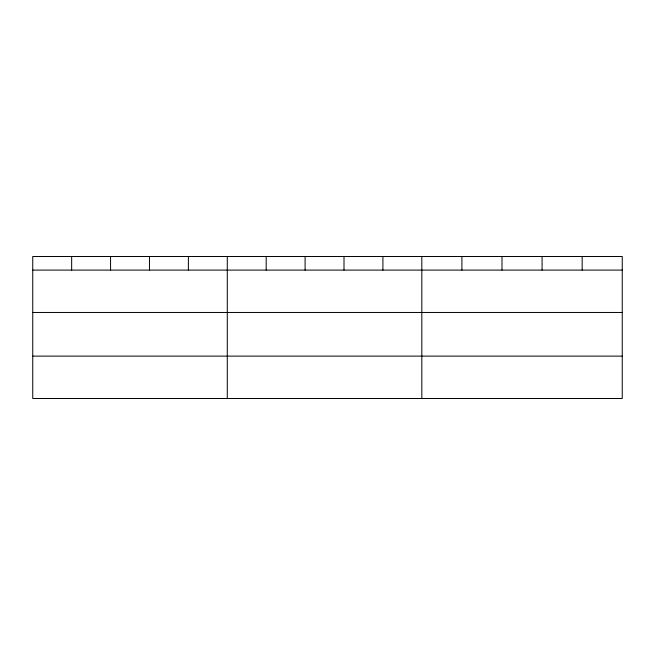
<?xml version="1.0" encoding="UTF-8"?>
<svg xmlns="http://www.w3.org/2000/svg" width="655" height="655" viewBox="0 0 655 655"><rect width="100%" height="100%" fill="white"/><g stroke="black" fill="none" stroke-linecap="round" stroke-linejoin="round"><path stroke-width="0.98" d="M622.25 312.468L622.25 256.506L32.75 256.506L32.75 398.494L622.25 398.494L622.25 312.468L32.75 312.468M32.75 270.097L622.25 270.097M32.75 356.123L622.25 356.123M582.164 256.506L582.164 270.097M542.078 256.506L542.078 270.097M501.992 256.506L501.992 270.097M461.906 256.506L461.906 270.097M421.82 256.506L421.82 398.494M382.913 256.506L382.913 270.097M344.006 256.506L344.006 270.097M305.099 256.506L305.099 270.097M266.192 256.506L266.192 270.097M227.285 256.506L227.285 398.494M188.378 256.506L188.378 270.097M149.471 256.506L149.471 270.097M110.564 256.506L110.564 270.097M71.657 256.506L71.657 270.097"/></g></svg>
